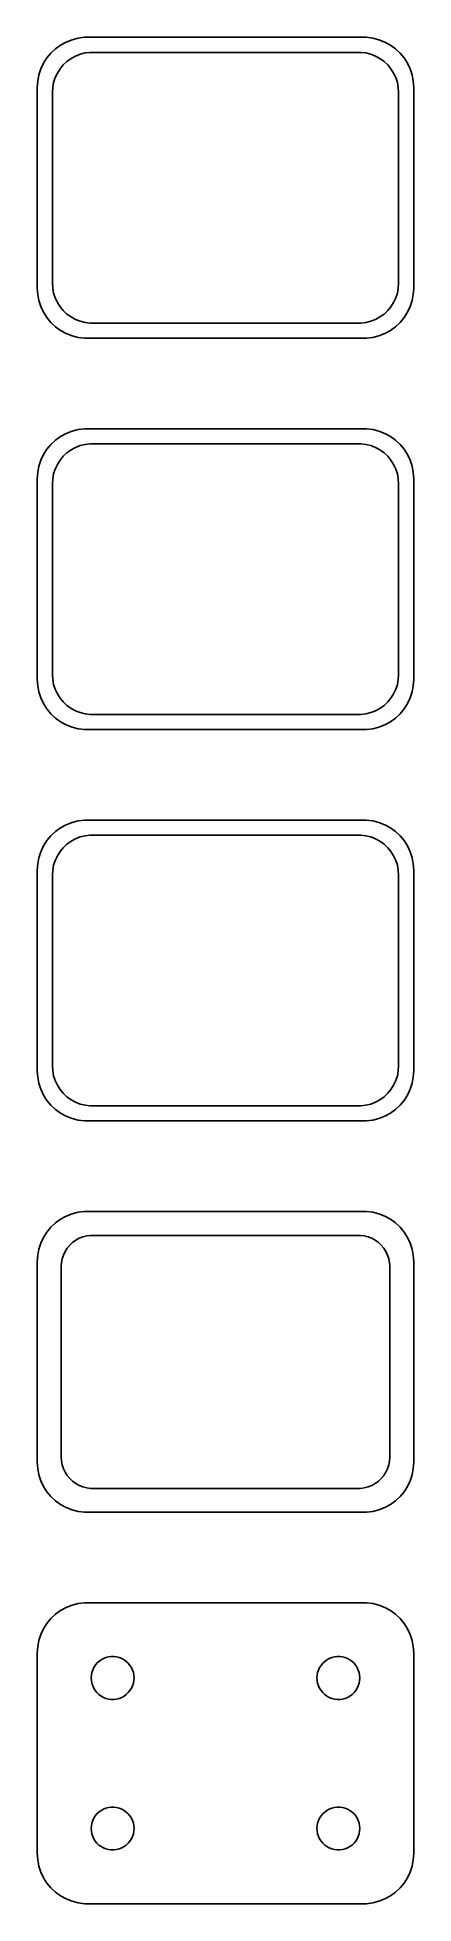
# Model space of a CAD drawing. Header units: metres. Extents: x -19 to 19, y 180 to 366.
import ezdxf

# ---------------------------------------------------------------- set-up
doc = ezdxf.new("R2010")
doc.units = ezdxf.units.M

msp = doc.modelspace()

# ---------------------------------------------------------------- linework, layer by layer
for p, q in [((-16.9371, 364.853), (-17.3948, 364.423)), ((-16.4291, 365.222), (-16.9371, 364.853)), ((-15.8789, 365.524), (-16.4291, 365.222)), ((-15.2951, 365.755), (-15.8789, 365.524)), ((-14.6869, 365.911), (-15.2951, 365.755)), ((-14.0639, 365.99), (-14.6869, 365.911)), ((14.0639, 365.99), (-14.0639, 365.99)), ((14.6869, 365.911), (14.0639, 365.99)), ((15.2951, 365.755), (14.6869, 365.911)), ((15.8789, 365.524), (15.2951, 365.755)), ((16.4291, 365.222), (15.8789, 365.524)), ((16.9371, 364.853), (16.4291, 365.222)), ((17.3948, 364.423), (16.9371, 364.853)), ((-18.3989, 362.841), (-18.5929, 362.243)), ((-18.1315, 363.409), (-18.3989, 362.841)), ((-17.7951, 363.939), (-18.1315, 363.409)), ((-17.3948, 364.423), (-17.7951, 363.939)), ((-16.7552, 362.427), (-16.4861, 362.851)), ((-16.4861, 362.851), (-16.1659, 363.238)), ((-16.1659, 363.238), (-15.7997, 363.582)), ((-15.7997, 363.582), (-15.3933, 363.877)), ((-15.3933, 363.877), (-14.9531, 364.119)), ((-14.9531, 364.119), (-14.4861, 364.304)), ((-14.4861, 364.304), (-13.9995, 364.429)), ((-13.9995, 364.429), (-13.5012, 364.492)), ((-13.5012, 364.492), (13.5012, 364.492)), ((13.5012, 364.492), (13.9995, 364.429)), ((13.9995, 364.429), (14.4861, 364.304)), ((14.4861, 364.304), (14.9531, 364.119)), ((14.9531, 364.119), (15.3933, 363.877)), ((15.3933, 363.877), (15.7997, 363.582)), ((15.7997, 363.582), (16.1659, 363.238)), ((16.1659, 363.238), (16.4861, 362.851)), ((16.4861, 362.851), (16.7552, 362.427)), ((17.7951, 363.939), (17.3948, 364.423)), ((18.1315, 363.409), (17.7951, 363.939)), ((18.3989, 362.841), (18.1315, 363.409)), ((18.5929, 362.243), (18.3989, 362.841)), ((-18.7106, 361.627), (-18.75, 361)), ((-18.75, 361), (-18.75, 341)), ((-18.5929, 362.243), (-18.7106, 361.627)), ((-17.25, 360.5), (-17.2184, 361.001)), ((-17.2184, 361.001), (-17.1243, 361.495)), ((-17.1243, 361.495), (-16.9691, 361.972)), ((-16.9691, 361.972), (-16.7552, 362.427)), ((16.7552, 362.427), (16.9691, 361.972)), ((16.9691, 361.972), (17.1243, 361.495)), ((17.1243, 361.495), (17.2184, 361.001)), ((17.2184, 361.001), (17.25, 360.5)), ((18.7106, 361.627), (18.5929, 362.243)), ((18.75, 361), (18.7106, 361.627)), ((18.75, 341), (18.75, 361)), ((-17.25, 341.5), (-17.25, 360.5)), ((17.25, 360.5), (17.25, 341.5)), ((-18.75, 341), (-18.7106, 340.373)), ((-18.7106, 340.373), (-18.5929, 339.757)), ((-17.2184, 340.999), (-17.25, 341.5)), ((-17.1243, 340.505), (-17.2184, 340.999)), ((-16.9691, 340.028), (-17.1243, 340.505)), ((17.1243, 340.505), (16.9691, 340.028)), ((17.2184, 340.999), (17.1243, 340.505)), ((17.25, 341.5), (17.2184, 340.999)), ((18.5929, 339.757), (18.7106, 340.373)), ((18.7106, 340.373), (18.75, 341)), ((-18.5929, 339.757), (-18.3989, 339.159)), ((-18.3989, 339.159), (-18.1315, 338.591)), ((-18.1315, 338.591), (-17.7951, 338.061)), ((-16.7552, 339.573), (-16.9691, 340.028)), ((-16.4861, 339.149), (-16.7552, 339.573)), ((-16.1659, 338.762), (-16.4861, 339.149)), ((-15.7997, 338.418), (-16.1659, 338.762)), ((16.1659, 338.762), (15.7997, 338.418)), ((16.4861, 339.149), (16.1659, 338.762)), ((16.7552, 339.573), (16.4861, 339.149)), ((16.9691, 340.028), (16.7552, 339.573)), ((17.7951, 338.061), (18.1315, 338.591)), ((18.1315, 338.591), (18.3989, 339.159)), ((18.3989, 339.159), (18.5929, 339.757)), ((-17.7951, 338.061), (-17.3948, 337.577)), ((-17.3948, 337.577), (-16.9371, 337.147)), ((-16.9371, 337.147), (-16.4291, 336.778)), ((-16.4291, 336.778), (-15.8789, 336.476)), ((-15.3933, 338.123), (-15.7997, 338.418)), ((-14.9531, 337.881), (-15.3933, 338.123)), ((-14.4861, 337.696), (-14.9531, 337.881)), ((-13.9995, 337.571), (-14.4861, 337.696)), ((-13.5012, 337.508), (-13.9995, 337.571)), ((13.5012, 337.508), (-13.5012, 337.508)), ((13.9995, 337.571), (13.5012, 337.508)), ((14.4861, 337.696), (13.9995, 337.571)), ((14.9531, 337.881), (14.4861, 337.696)), ((15.3933, 338.123), (14.9531, 337.881)), ((15.7997, 338.418), (15.3933, 338.123)), ((15.8789, 336.476), (16.4291, 336.778)), ((16.4291, 336.778), (16.9371, 337.147)), ((16.9371, 337.147), (17.3948, 337.577)), ((17.3948, 337.577), (17.7951, 338.061)), ((-15.8789, 336.476), (-15.2951, 336.245)), ((-15.2951, 336.245), (-14.6869, 336.089)), ((-14.6869, 336.089), (-14.0639, 336.01)), ((-14.0639, 336.01), (14.0639, 336.01)), ((14.0639, 336.01), (14.6869, 336.089)), ((14.6869, 336.089), (15.2951, 336.245)), ((15.2951, 336.245), (15.8789, 336.476)), ((-16.9371, 325.853), (-17.3948, 325.423)), ((-16.4291, 326.222), (-16.9371, 325.853)), ((-15.8789, 326.524), (-16.4291, 326.222)), ((-15.2951, 326.755), (-15.8789, 326.524)), ((-14.6869, 326.911), (-15.2951, 326.755)), ((-14.0639, 326.99), (-14.6869, 326.911)), ((14.0639, 326.99), (-14.0639, 326.99)), ((-13.9995, 325.429), (-13.5012, 325.492)), ((-13.5012, 325.492), (13.5012, 325.492)), ((13.5012, 325.492), (13.9995, 325.429)), ((14.6869, 326.911), (14.0639, 326.99)), ((15.2951, 326.755), (14.6869, 326.911)), ((15.8789, 326.524), (15.2951, 326.755)), ((16.4291, 326.222), (15.8789, 326.524)), ((16.9371, 325.853), (16.4291, 326.222)), ((17.3948, 325.423), (16.9371, 325.853)), ((-18.3989, 323.841), (-18.5929, 323.243)), ((-18.1315, 324.409), (-18.3989, 323.841)), ((-17.7951, 324.939), (-18.1315, 324.409)), ((-17.3948, 325.423), (-17.7951, 324.939)), ((-16.7552, 323.427), (-16.4861, 323.851)), ((-16.4861, 323.851), (-16.1659, 324.238)), ((-16.1659, 324.238), (-15.7997, 324.582)), ((-15.7997, 324.582), (-15.3933, 324.877)), ((-15.3933, 324.877), (-14.9531, 325.119)), ((-14.9531, 325.119), (-14.4861, 325.304)), ((-14.4861, 325.304), (-13.9995, 325.429)), ((13.9995, 325.429), (14.4861, 325.304)), ((14.4861, 325.304), (14.9531, 325.119)), ((14.9531, 325.119), (15.3933, 324.877)), ((15.3933, 324.877), (15.7997, 324.582)), ((15.7997, 324.582), (16.1659, 324.238)), ((16.1659, 324.238), (16.4861, 323.851)), ((16.4861, 323.851), (16.7552, 323.427)), ((17.7951, 324.939), (17.3948, 325.423)), ((18.1315, 324.409), (17.7951, 324.939)), ((18.3989, 323.841), (18.1315, 324.409)), ((18.5929, 323.243), (18.3989, 323.841)), ((-18.7106, 322.627), (-18.75, 322)), ((-18.75, 322), (-18.75, 302)), ((-18.5929, 323.243), (-18.7106, 322.627)), ((-17.25, 321.5), (-17.2184, 322.001)), ((-17.2184, 322.001), (-17.1243, 322.495)), ((-17.1243, 322.495), (-16.9691, 322.972)), ((-16.9691, 322.972), (-16.7552, 323.427)), ((16.7552, 323.427), (16.9691, 322.972)), ((16.9691, 322.972), (17.1243, 322.495)), ((17.1243, 322.495), (17.2184, 322.001)), ((17.2184, 322.001), (17.25, 321.5)), ((18.7106, 322.627), (18.5929, 323.243)), ((18.75, 322), (18.7106, 322.627)), ((18.75, 302), (18.75, 322)), ((-17.25, 302.5), (-17.25, 321.5)), ((17.25, 321.5), (17.25, 302.5)), ((-18.75, 302), (-18.7106, 301.373)), ((-18.7106, 301.373), (-18.5929, 300.757)), ((-17.2184, 301.999), (-17.25, 302.5)), ((-17.1243, 301.505), (-17.2184, 301.999)), ((-16.9691, 301.028), (-17.1243, 301.505)), ((17.1243, 301.505), (16.9691, 301.028)), ((17.2184, 301.999), (17.1243, 301.505)), ((17.25, 302.5), (17.2184, 301.999)), ((18.5929, 300.757), (18.7106, 301.373)), ((18.7106, 301.373), (18.75, 302)), ((-18.5929, 300.757), (-18.3989, 300.159)), ((-18.3989, 300.159), (-18.1315, 299.591)), ((-18.1315, 299.591), (-17.7951, 299.061)), ((-16.7552, 300.573), (-16.9691, 301.028)), ((-16.4861, 300.149), (-16.7552, 300.573)), ((-16.1659, 299.762), (-16.4861, 300.149)), ((-15.7997, 299.418), (-16.1659, 299.762)), ((16.1659, 299.762), (15.7997, 299.418)), ((16.4861, 300.149), (16.1659, 299.762)), ((16.7552, 300.573), (16.4861, 300.149)), ((16.9691, 301.028), (16.7552, 300.573)), ((17.7951, 299.061), (18.1315, 299.591)), ((18.1315, 299.591), (18.3989, 300.159)), ((18.3989, 300.159), (18.5929, 300.757)), ((-17.7951, 299.061), (-17.3948, 298.577)), ((-17.3948, 298.577), (-16.9371, 298.147)), ((-16.9371, 298.147), (-16.4291, 297.778)), ((-16.4291, 297.778), (-15.8789, 297.476)), ((-15.3933, 299.123), (-15.7997, 299.418)), ((-14.9531, 298.881), (-15.3933, 299.123)), ((-14.4861, 298.696), (-14.9531, 298.881)), ((-13.9995, 298.571), (-14.4861, 298.696)), ((-13.5012, 298.508), (-13.9995, 298.571)), ((13.5012, 298.508), (-13.5012, 298.508)), ((13.9995, 298.571), (13.5012, 298.508)), ((14.4861, 298.696), (13.9995, 298.571)), ((14.9531, 298.881), (14.4861, 298.696)), ((15.3933, 299.123), (14.9531, 298.881)), ((15.7997, 299.418), (15.3933, 299.123)), ((15.8789, 297.476), (16.4291, 297.778)), ((16.4291, 297.778), (16.9371, 298.147)), ((16.9371, 298.147), (17.3948, 298.577)), ((17.3948, 298.577), (17.7951, 299.061)), ((-15.8789, 297.476), (-15.2951, 297.245)), ((-15.2951, 297.245), (-14.6869, 297.089)), ((-14.6869, 297.089), (-14.0639, 297.01)), ((-14.0639, 297.01), (14.0639, 297.01)), ((14.0639, 297.01), (14.6869, 297.089)), ((14.6869, 297.089), (15.2951, 297.245)), ((15.2951, 297.245), (15.8789, 297.476)), ((-17.3948, 286.423), (-17.7951, 285.939)), ((-16.9371, 286.853), (-17.3948, 286.423)), ((-16.4291, 287.222), (-16.9371, 286.853)), ((-15.8789, 287.524), (-16.4291, 287.222)), ((-15.2951, 287.755), (-15.8789, 287.524)), ((-14.6869, 287.911), (-15.2951, 287.755)), ((-14.0639, 287.99), (-14.6869, 287.911)), ((-14.4861, 286.304), (-13.9995, 286.429)), ((14.0639, 287.99), (-14.0639, 287.99)), ((-13.9995, 286.429), (-13.5012, 286.492)), ((-13.5012, 286.492), (13.5012, 286.492)), ((13.5012, 286.492), (13.9995, 286.429)), ((13.9995, 286.429), (14.4861, 286.304)), ((14.6869, 287.911), (14.0639, 287.99)), ((15.2951, 287.755), (14.6869, 287.911)), ((15.8789, 287.524), (15.2951, 287.755)), ((16.4291, 287.222), (15.8789, 287.524)), ((16.9371, 286.853), (16.4291, 287.222)), ((17.3948, 286.423), (16.9371, 286.853)), ((17.7951, 285.939), (17.3948, 286.423)), ((-18.3989, 284.841), (-18.5929, 284.243)), ((-18.1315, 285.409), (-18.3989, 284.841)), ((-17.7951, 285.939), (-18.1315, 285.409)), ((-16.7552, 284.427), (-16.4861, 284.851)), ((-16.4861, 284.851), (-16.1659, 285.238)), ((-16.1659, 285.238), (-15.7997, 285.582)), ((-15.7997, 285.582), (-15.3933, 285.877)), ((-15.3933, 285.877), (-14.9531, 286.119)), ((-14.9531, 286.119), (-14.4861, 286.304)), ((14.4861, 286.304), (14.9531, 286.119)), ((14.9531, 286.119), (15.3933, 285.877)), ((15.3933, 285.877), (15.7997, 285.582)), ((15.7997, 285.582), (16.1659, 285.238)), ((16.1659, 285.238), (16.4861, 284.851)), ((16.4861, 284.851), (16.7552, 284.427)), ((18.1315, 285.409), (17.7951, 285.939)), ((18.3989, 284.841), (18.1315, 285.409)), ((18.5929, 284.243), (18.3989, 284.841)), ((-18.7106, 283.627), (-18.75, 283)), ((-18.75, 283), (-18.75, 263)), ((-18.5929, 284.243), (-18.7106, 283.627)), ((-17.25, 282.5), (-17.2184, 283.001)), ((-17.2184, 283.001), (-17.1243, 283.495)), ((-17.1243, 283.495), (-16.9691, 283.972)), ((-16.9691, 283.972), (-16.7552, 284.427)), ((16.7552, 284.427), (16.9691, 283.972)), ((16.9691, 283.972), (17.1243, 283.495)), ((17.1243, 283.495), (17.2184, 283.001)), ((17.2184, 283.001), (17.25, 282.5)), ((18.7106, 283.627), (18.5929, 284.243)), ((18.75, 283), (18.7106, 283.627)), ((18.75, 263), (18.75, 283)), ((-17.25, 263.5), (-17.25, 282.5)), ((17.25, 282.5), (17.25, 263.5)), ((-18.75, 263), (-18.7106, 262.373)), ((-18.7106, 262.373), (-18.5929, 261.757)), ((-17.2184, 262.999), (-17.25, 263.5)), ((-17.1243, 262.505), (-17.2184, 262.999)), ((-16.9691, 262.028), (-17.1243, 262.505)), ((17.1243, 262.505), (16.9691, 262.028)), ((17.2184, 262.999), (17.1243, 262.505)), ((17.25, 263.5), (17.2184, 262.999)), ((18.5929, 261.757), (18.7106, 262.373)), ((18.7106, 262.373), (18.75, 263)), ((-18.5929, 261.757), (-18.3989, 261.159)), ((-18.3989, 261.159), (-18.1315, 260.591)), ((-18.1315, 260.591), (-17.7951, 260.061)), ((-16.7552, 261.573), (-16.9691, 262.028)), ((-16.4861, 261.149), (-16.7552, 261.573)), ((-16.1659, 260.762), (-16.4861, 261.149)), ((-15.7997, 260.418), (-16.1659, 260.762)), ((-15.3933, 260.123), (-15.7997, 260.418)), ((15.7997, 260.418), (15.3933, 260.123)), ((16.1659, 260.762), (15.7997, 260.418)), ((16.4861, 261.149), (16.1659, 260.762)), ((16.7552, 261.573), (16.4861, 261.149)), ((16.9691, 262.028), (16.7552, 261.573)), ((17.7951, 260.061), (18.1315, 260.591)), ((18.1315, 260.591), (18.3989, 261.159)), ((18.3989, 261.159), (18.5929, 261.757)), ((-17.7951, 260.061), (-17.3948, 259.577)), ((-17.3948, 259.577), (-16.9371, 259.147)), ((-16.9371, 259.147), (-16.4291, 258.778)), ((-16.4291, 258.778), (-15.8789, 258.476)), ((-14.9531, 259.881), (-15.3933, 260.123)), ((-14.4861, 259.696), (-14.9531, 259.881)), ((-13.9995, 259.571), (-14.4861, 259.696)), ((-13.5012, 259.508), (-13.9995, 259.571)), ((13.5012, 259.508), (-13.5012, 259.508)), ((13.9995, 259.571), (13.5012, 259.508)), ((14.4861, 259.696), (13.9995, 259.571)), ((14.9531, 259.881), (14.4861, 259.696)), ((15.3933, 260.123), (14.9531, 259.881)), ((15.8789, 258.476), (16.4291, 258.778)), ((16.4291, 258.778), (16.9371, 259.147)), ((16.9371, 259.147), (17.3948, 259.577)), ((17.3948, 259.577), (17.7951, 260.061)), ((-15.8789, 258.476), (-15.2951, 258.245)), ((-15.2951, 258.245), (-14.6869, 258.089)), ((-14.6869, 258.089), (-14.0639, 258.01)), ((-14.0639, 258.01), (14.0639, 258.01)), ((14.0639, 258.01), (14.6869, 258.089)), ((14.6869, 258.089), (15.2951, 258.245)), ((15.2951, 258.245), (15.8789, 258.476)), ((-17.3948, 247.423), (-17.7951, 246.939)), ((-16.9371, 247.853), (-17.3948, 247.423)), ((-16.4291, 248.222), (-16.9371, 247.853)), ((-15.8789, 248.524), (-16.4291, 248.222)), ((-15.2951, 248.755), (-15.8789, 248.524)), ((-14.6869, 248.911), (-15.2951, 248.755)), ((-14.0639, 248.99), (-14.6869, 248.911)), ((14.0639, 248.99), (-14.0639, 248.99)), ((14.6869, 248.911), (14.0639, 248.99)), ((15.2951, 248.755), (14.6869, 248.911)), ((15.8789, 248.524), (15.2951, 248.755)), ((16.4291, 248.222), (15.8789, 248.524)), ((16.9371, 247.853), (16.4291, 248.222)), ((17.3948, 247.423), (16.9371, 247.853)), ((17.7951, 246.939), (17.3948, 247.423)), ((-18.3989, 245.841), (-18.5929, 245.243)), ((-18.1315, 246.409), (-18.3989, 245.841)), ((-17.7951, 246.939), (-18.1315, 246.409)), ((-15.7684, 245.33), (-15.5192, 245.631)), ((-15.5192, 245.631), (-15.2342, 245.899)), ((-15.2342, 245.899), (-14.918, 246.128)), ((-14.918, 246.128), (-14.5754, 246.317)), ((-14.5754, 246.317), (-14.2119, 246.461)), ((-14.2119, 246.461), (-13.8333, 246.558)), ((-13.8333, 246.558), (-13.4454, 246.607)), ((-13.4454, 246.607), (13.4454, 246.607)), ((13.4454, 246.607), (13.8333, 246.558)), ((13.8333, 246.558), (14.2119, 246.461)), ((14.2119, 246.461), (14.5754, 246.317)), ((14.5754, 246.317), (14.918, 246.128)), ((14.918, 246.128), (15.2342, 245.899)), ((15.2342, 245.899), (15.5192, 245.631)), ((15.5192, 245.631), (15.7684, 245.33)), ((18.1315, 246.409), (17.7951, 246.939)), ((18.3989, 245.841), (18.1315, 246.409)), ((18.5929, 245.243), (18.3989, 245.841)), ((-18.7106, 244.627), (-18.75, 244)), ((-18.75, 244), (-18.75, 224)), ((-18.5929, 245.243), (-18.7106, 244.627)), ((-16.3629, 243.5), (-16.3384, 243.89)), ((-16.3384, 243.89), (-16.2651, 244.274)), ((-16.2651, 244.274), (-16.1443, 244.646)), ((-16.1443, 244.646), (-15.9779, 245)), ((-15.9779, 245), (-15.7684, 245.33)), ((15.7684, 245.33), (15.9779, 245)), ((15.9779, 245), (16.1443, 244.646)), ((16.1443, 244.646), (16.2651, 244.274)), ((16.2651, 244.274), (16.3384, 243.89)), ((16.3384, 243.89), (16.3629, 243.5)), ((18.7106, 244.627), (18.5929, 245.243)), ((18.75, 244), (18.7106, 244.627)), ((18.75, 224), (18.75, 244)), ((-16.3629, 224.5), (-16.3629, 243.5)), ((16.3629, 243.5), (16.3629, 224.5)), ((-18.75, 224), (-18.7106, 223.373)), ((-18.7106, 223.373), (-18.5929, 222.757)), ((-16.3384, 224.11), (-16.3629, 224.5)), ((-16.2651, 223.726), (-16.3384, 224.11)), ((-16.1443, 223.354), (-16.2651, 223.726)), ((-15.9779, 223), (-16.1443, 223.354)), ((16.1443, 223.354), (15.9779, 223)), ((16.2651, 223.726), (16.1443, 223.354)), ((16.3384, 224.11), (16.2651, 223.726)), ((16.3629, 224.5), (16.3384, 224.11)), ((18.5929, 222.757), (18.7106, 223.373)), ((18.7106, 223.373), (18.75, 224)), ((-18.5929, 222.757), (-18.3989, 222.159)), ((-18.3989, 222.159), (-18.1315, 221.591)), ((-18.1315, 221.591), (-17.7951, 221.061)), ((-15.7684, 222.67), (-15.9779, 223)), ((-15.5192, 222.369), (-15.7684, 222.67)), ((-15.2342, 222.101), (-15.5192, 222.369)), ((-14.918, 221.872), (-15.2342, 222.101)), ((-14.5754, 221.683), (-14.918, 221.872)), ((-14.2119, 221.539), (-14.5754, 221.683)), ((-13.8333, 221.442), (-14.2119, 221.539)), ((-13.4454, 221.393), (-13.8333, 221.442)), ((13.4454, 221.393), (-13.4454, 221.393)), ((13.8333, 221.442), (13.4454, 221.393)), ((14.2119, 221.539), (13.8333, 221.442)), ((14.5754, 221.683), (14.2119, 221.539)), ((14.918, 221.872), (14.5754, 221.683)), ((15.2342, 222.101), (14.918, 221.872)), ((15.5192, 222.369), (15.2342, 222.101)), ((15.7684, 222.67), (15.5192, 222.369)), ((15.9779, 223), (15.7684, 222.67)), ((17.7951, 221.061), (18.1315, 221.591)), ((18.1315, 221.591), (18.3989, 222.159)), ((18.3989, 222.159), (18.5929, 222.757)), ((-17.7951, 221.061), (-17.3948, 220.577)), ((-17.3948, 220.577), (-16.9371, 220.147)), ((-16.9371, 220.147), (-16.4291, 219.778)), ((-16.4291, 219.778), (-15.8789, 219.476)), ((-15.8789, 219.476), (-15.2951, 219.245)), ((15.2951, 219.245), (15.8789, 219.476)), ((15.8789, 219.476), (16.4291, 219.778)), ((16.4291, 219.778), (16.9371, 220.147)), ((16.9371, 220.147), (17.3948, 220.577)), ((17.3948, 220.577), (17.7951, 221.061)), ((-15.2951, 219.245), (-14.6869, 219.089)), ((-14.6869, 219.089), (-14.0639, 219.01)), ((-14.0639, 219.01), (14.0639, 219.01)), ((14.0639, 219.01), (14.6869, 219.089)), ((14.6869, 219.089), (15.2951, 219.245)), ((-17.3948, 208.423), (-17.7951, 207.939)), ((-16.9371, 208.853), (-17.3948, 208.423)), ((-16.4291, 209.222), (-16.9371, 208.853)), ((-15.8789, 209.524), (-16.4291, 209.222)), ((-15.2951, 209.755), (-15.8789, 209.524)), ((-14.6869, 209.911), (-15.2951, 209.755)), ((-14.0639, 209.99), (-14.6869, 209.911)), ((14.0639, 209.99), (-14.0639, 209.99)), ((14.6869, 209.911), (14.0639, 209.99)), ((15.2951, 209.755), (14.6869, 209.911)), ((15.8789, 209.524), (15.2951, 209.755)), ((16.4291, 209.222), (15.8789, 209.524)), ((16.9371, 208.853), (16.4291, 209.222)), ((17.3948, 208.423), (16.9371, 208.853)), ((17.7951, 207.939), (17.3948, 208.423)), ((-18.3989, 206.841), (-18.5929, 206.243)), ((-18.1315, 207.409), (-18.3989, 206.841)), ((-17.7951, 207.939), (-18.1315, 207.409)), ((18.1315, 207.409), (17.7951, 207.939)), ((18.3989, 206.841), (18.1315, 207.409)), ((18.5929, 206.243), (18.3989, 206.841)), ((-18.7106, 205.627), (-18.75, 205)), ((-18.75, 205), (-18.75, 185)), ((-18.5929, 206.243), (-18.7106, 205.627)), ((-11.9098, 204.531), (-11.6501, 204.597)), ((-11.6501, 204.597), (-11.3841, 204.631)), ((-11.3841, 204.631), (-11.1159, 204.631)), ((-11.1159, 204.631), (-10.8499, 204.597)), ((-10.8499, 204.597), (-10.5901, 204.531)), ((10.5901, 204.531), (10.8499, 204.597)), ((10.8499, 204.597), (11.1159, 204.631)), ((11.1159, 204.631), (11.3841, 204.631)), ((11.3841, 204.631), (11.6501, 204.597)), ((11.6501, 204.597), (11.9098, 204.531)), ((18.7106, 205.627), (18.5929, 206.243)), ((18.75, 205), (18.7106, 205.627)), ((18.75, 185), (18.75, 205)), ((-13.3853, 202.5), (-13.3685, 202.768)), ((-13.3685, 202.768), (-13.3182, 203.031)), ((-13.3182, 203.031), (-13.2353, 203.286)), ((-13.2353, 203.286), (-13.1212, 203.529)), ((-13.1212, 203.529), (-12.9775, 203.755)), ((-12.9775, 203.755), (-12.8065, 203.962)), ((-12.8065, 203.962), (-12.6111, 204.145)), ((-12.6111, 204.145), (-12.3941, 204.303)), ((-12.3941, 204.303), (-12.1591, 204.432)), ((-12.1591, 204.432), (-11.9098, 204.531)), ((-10.5901, 204.531), (-10.3408, 204.432)), ((-10.3408, 204.432), (-10.1059, 204.303)), ((-10.1059, 204.303), (-9.8889, 204.145)), ((-9.8889, 204.145), (-9.69344, 203.962)), ((-9.69344, 203.962), (-9.52251, 203.755)), ((-9.52251, 203.755), (-9.37881, 203.529)), ((-9.37881, 203.529), (-9.26465, 203.286)), ((-9.26465, 203.286), (-9.18178, 203.031)), ((-9.18178, 203.031), (-9.13153, 202.768)), ((-9.13153, 202.768), (-9.1147, 202.5)), ((9.1147, 202.5), (9.13153, 202.768)), ((9.13153, 202.768), (9.18178, 203.031)), ((9.18178, 203.031), (9.26465, 203.286)), ((9.26465, 203.286), (9.37881, 203.529)), ((9.37881, 203.529), (9.52251, 203.755)), ((9.52251, 203.755), (9.69344, 203.962)), ((9.69344, 203.962), (9.8889, 204.145)), ((9.8889, 204.145), (10.1059, 204.303)), ((10.1059, 204.303), (10.3408, 204.432)), ((10.3408, 204.432), (10.5901, 204.531)), ((11.9098, 204.531), (12.1591, 204.432)), ((12.1591, 204.432), (12.3941, 204.303)), ((12.3941, 204.303), (12.6111, 204.145)), ((12.6111, 204.145), (12.8065, 203.962)), ((12.8065, 203.962), (12.9775, 203.755)), ((12.9775, 203.755), (13.1212, 203.529)), ((13.1212, 203.529), (13.2353, 203.286)), ((13.2353, 203.286), (13.3182, 203.031)), ((13.3182, 203.031), (13.3685, 202.768)), ((13.3685, 202.768), (13.3853, 202.5)), ((-13.3685, 202.232), (-13.3853, 202.5)), ((-13.3182, 201.969), (-13.3685, 202.232)), ((-13.2353, 201.714), (-13.3182, 201.969)), ((-13.1212, 201.471), (-13.2353, 201.714)), ((-12.9775, 201.245), (-13.1212, 201.471)), ((-12.8065, 201.038), (-12.9775, 201.245)), ((-12.6111, 200.855), (-12.8065, 201.038)), ((-9.69344, 201.038), (-9.8889, 200.855)), ((-9.52251, 201.245), (-9.69344, 201.038)), ((-9.37881, 201.471), (-9.52251, 201.245)), ((-9.26465, 201.714), (-9.37881, 201.471)), ((-9.18178, 201.969), (-9.26465, 201.714)), ((-9.13153, 202.232), (-9.18178, 201.969)), ((-9.1147, 202.5), (-9.13153, 202.232)), ((9.13153, 202.232), (9.1147, 202.5)), ((9.18178, 201.969), (9.13153, 202.232)), ((9.26465, 201.714), (9.18178, 201.969)), ((9.37881, 201.471), (9.26465, 201.714)), ((9.52251, 201.245), (9.37881, 201.471)), ((9.69344, 201.038), (9.52251, 201.245)), ((9.8889, 200.855), (9.69344, 201.038)), ((12.8065, 201.038), (12.6111, 200.855)), ((12.9775, 201.245), (12.8065, 201.038)), ((13.1212, 201.471), (12.9775, 201.245)), ((13.2353, 201.714), (13.1212, 201.471)), ((13.3182, 201.969), (13.2353, 201.714)), ((13.3685, 202.232), (13.3182, 201.969)), ((13.3853, 202.5), (13.3685, 202.232)), ((-12.3941, 200.697), (-12.6111, 200.855)), ((-12.1591, 200.568), (-12.3941, 200.697)), ((-11.9098, 200.469), (-12.1591, 200.568)), ((-11.6501, 200.403), (-11.9098, 200.469)), ((-11.3841, 200.369), (-11.6501, 200.403)), ((-11.1159, 200.369), (-11.3841, 200.369)), ((-10.8499, 200.403), (-11.1159, 200.369)), ((-10.5901, 200.469), (-10.8499, 200.403)), ((-10.3408, 200.568), (-10.5901, 200.469)), ((-10.1059, 200.697), (-10.3408, 200.568)), ((-9.8889, 200.855), (-10.1059, 200.697)), ((10.1059, 200.697), (9.8889, 200.855)), ((10.3408, 200.568), (10.1059, 200.697)), ((10.5901, 200.469), (10.3408, 200.568)), ((10.8499, 200.403), (10.5901, 200.469)), ((11.1159, 200.369), (10.8499, 200.403)), ((11.3841, 200.369), (11.1159, 200.369)), ((11.6501, 200.403), (11.3841, 200.369)), ((11.9098, 200.469), (11.6501, 200.403)), ((12.1591, 200.568), (11.9098, 200.469)), ((12.3941, 200.697), (12.1591, 200.568)), ((12.6111, 200.855), (12.3941, 200.697)), ((-13.3685, 187.768), (-13.3182, 188.031)), ((-13.3182, 188.031), (-13.2353, 188.286)), ((-13.2353, 188.286), (-13.1212, 188.529)), ((-13.1212, 188.529), (-12.9775, 188.755)), ((-12.9775, 188.755), (-12.8065, 188.962)), ((-12.8065, 188.962), (-12.6111, 189.145)), ((-12.6111, 189.145), (-12.3941, 189.303)), ((-12.3941, 189.303), (-12.1591, 189.432)), ((-12.1591, 189.432), (-11.9098, 189.531)), ((-11.9098, 189.531), (-11.6501, 189.597)), ((-11.6501, 189.597), (-11.3841, 189.631)), ((-11.3841, 189.631), (-11.1159, 189.631)), ((-11.1159, 189.631), (-10.8499, 189.597)), ((-10.8499, 189.597), (-10.5901, 189.531)), ((-10.5901, 189.531), (-10.3408, 189.432)), ((-10.3408, 189.432), (-10.1059, 189.303)), ((-10.1059, 189.303), (-9.8889, 189.145)), ((-9.8889, 189.145), (-9.69344, 188.962)), ((-9.69344, 188.962), (-9.52251, 188.755)), ((-9.52251, 188.755), (-9.37881, 188.529)), ((-9.37881, 188.529), (-9.26465, 188.286)), ((-9.26465, 188.286), (-9.18178, 188.031)), ((-9.18178, 188.031), (-9.13153, 187.768)), ((9.13153, 187.768), (9.18178, 188.031)), ((9.18178, 188.031), (9.26465, 188.286)), ((9.26465, 188.286), (9.37881, 188.529)), ((9.37881, 188.529), (9.52251, 188.755)), ((9.52251, 188.755), (9.69344, 188.962)), ((9.69344, 188.962), (9.8889, 189.145)), ((9.8889, 189.145), (10.1059, 189.303)), ((10.1059, 189.303), (10.3408, 189.432)), ((10.3408, 189.432), (10.5901, 189.531)), ((10.5901, 189.531), (10.8499, 189.597)), ((10.8499, 189.597), (11.1159, 189.631)), ((11.1159, 189.631), (11.3841, 189.631)), ((11.3841, 189.631), (11.6501, 189.597)), ((11.6501, 189.597), (11.9098, 189.531)), ((11.9098, 189.531), (12.1591, 189.432)), ((12.1591, 189.432), (12.3941, 189.303)), ((12.3941, 189.303), (12.6111, 189.145)), ((12.6111, 189.145), (12.8065, 188.962)), ((12.8065, 188.962), (12.9775, 188.755)), ((12.9775, 188.755), (13.1212, 188.529)), ((13.1212, 188.529), (13.2353, 188.286)), ((13.2353, 188.286), (13.3182, 188.031)), ((13.3182, 188.031), (13.3685, 187.768)), ((-13.3853, 187.5), (-13.3685, 187.768)), ((-13.3685, 187.232), (-13.3853, 187.5)), ((-13.3182, 186.969), (-13.3685, 187.232)), ((-13.2353, 186.714), (-13.3182, 186.969)), ((-13.1212, 186.471), (-13.2353, 186.714)), ((-12.9775, 186.245), (-13.1212, 186.471)), ((-12.8065, 186.038), (-12.9775, 186.245)), ((-12.6111, 185.855), (-12.8065, 186.038)), ((-9.69344, 186.038), (-9.8889, 185.855)), ((-9.52251, 186.245), (-9.69344, 186.038)), ((-9.37881, 186.471), (-9.52251, 186.245)), ((-9.26465, 186.714), (-9.37881, 186.471)), ((-9.18178, 186.969), (-9.26465, 186.714)), ((-9.13153, 187.232), (-9.18178, 186.969)), ((-9.13153, 187.768), (-9.1147, 187.5)), ((-9.1147, 187.5), (-9.13153, 187.232)), ((9.1147, 187.5), (9.13153, 187.768)), ((9.13153, 187.232), (9.1147, 187.5)), ((9.18178, 186.969), (9.13153, 187.232)), ((9.26465, 186.714), (9.18178, 186.969)), ((9.37881, 186.471), (9.26465, 186.714)), ((9.52251, 186.245), (9.37881, 186.471)), ((9.69344, 186.038), (9.52251, 186.245)), ((9.8889, 185.855), (9.69344, 186.038)), ((12.8065, 186.038), (12.6111, 185.855)), ((12.9775, 186.245), (12.8065, 186.038)), ((13.1212, 186.471), (12.9775, 186.245)), ((13.2353, 186.714), (13.1212, 186.471)), ((13.3182, 186.969), (13.2353, 186.714)), ((13.3685, 187.232), (13.3182, 186.969)), ((13.3685, 187.768), (13.3853, 187.5)), ((13.3853, 187.5), (13.3685, 187.232)), ((-18.75, 185), (-18.7106, 184.373)), ((-18.7106, 184.373), (-18.5929, 183.757)), ((-12.3941, 185.697), (-12.6111, 185.855)), ((-12.1591, 185.568), (-12.3941, 185.697)), ((-11.9098, 185.469), (-12.1591, 185.568)), ((-11.6501, 185.403), (-11.9098, 185.469)), ((-11.3841, 185.369), (-11.6501, 185.403)), ((-11.1159, 185.369), (-11.3841, 185.369)), ((-10.8499, 185.403), (-11.1159, 185.369)), ((-10.5901, 185.469), (-10.8499, 185.403)), ((-10.3408, 185.568), (-10.5901, 185.469)), ((-10.1059, 185.697), (-10.3408, 185.568)), ((-9.8889, 185.855), (-10.1059, 185.697)), ((10.1059, 185.697), (9.8889, 185.855)), ((10.3408, 185.568), (10.1059, 185.697)), ((10.5901, 185.469), (10.3408, 185.568)), ((10.8499, 185.403), (10.5901, 185.469)), ((11.1159, 185.369), (10.8499, 185.403)), ((11.3841, 185.369), (11.1159, 185.369)), ((11.6501, 185.403), (11.3841, 185.369)), ((11.9098, 185.469), (11.6501, 185.403)), ((12.1591, 185.568), (11.9098, 185.469)), ((12.3941, 185.697), (12.1591, 185.568)), ((12.6111, 185.855), (12.3941, 185.697)), ((18.5929, 183.757), (18.7106, 184.373)), ((18.7106, 184.373), (18.75, 185)), ((-18.5929, 183.757), (-18.3989, 183.159)), ((-18.3989, 183.159), (-18.1315, 182.591)), ((-18.1315, 182.591), (-17.7951, 182.061)), ((17.7951, 182.061), (18.1315, 182.591)), ((18.1315, 182.591), (18.3989, 183.159)), ((18.3989, 183.159), (18.5929, 183.757)), ((-17.7951, 182.061), (-17.3948, 181.577)), ((-17.3948, 181.577), (-16.9371, 181.147)), ((-16.9371, 181.147), (-16.4291, 180.778)), ((-16.4291, 180.778), (-15.8789, 180.476)), ((-15.8789, 180.476), (-15.2951, 180.245)), ((15.2951, 180.245), (15.8789, 180.476)), ((15.8789, 180.476), (16.4291, 180.778)), ((16.4291, 180.778), (16.9371, 181.147)), ((16.9371, 181.147), (17.3948, 181.577)), ((17.3948, 181.577), (17.7951, 182.061)), ((-15.2951, 180.245), (-14.6869, 180.089)), ((-14.6869, 180.089), (-14.0639, 180.01)), ((-14.0639, 180.01), (14.0639, 180.01)), ((14.0639, 180.01), (14.6869, 180.089)), ((14.6869, 180.089), (15.2951, 180.245))]:
    msp.add_line(p, q)

doc.saveas('drawing.dxf')
